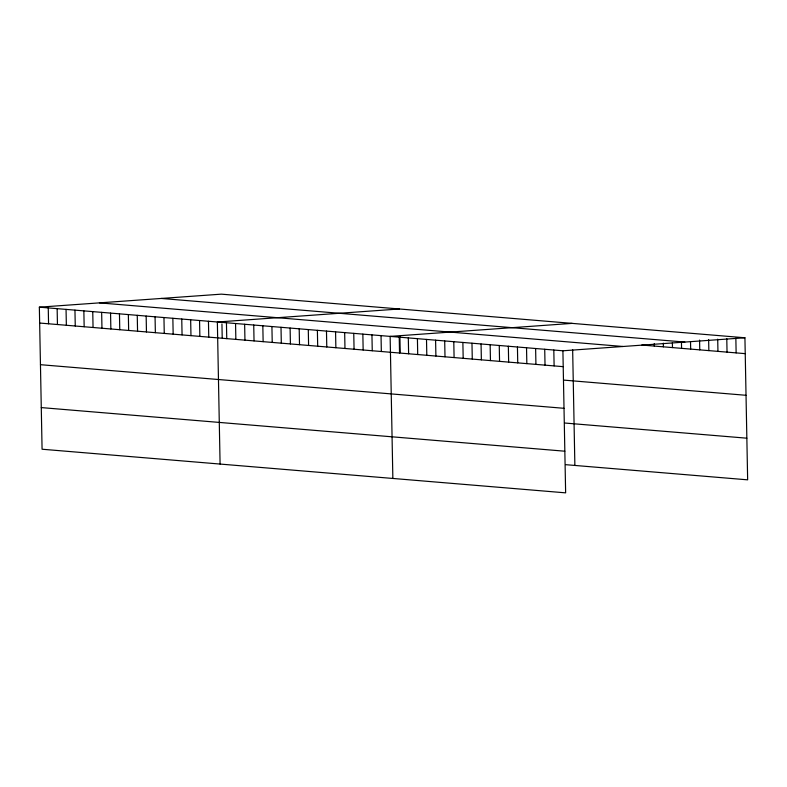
<?xml version="1.0" encoding="UTF-8"?>
<svg xmlns="http://www.w3.org/2000/svg" width="787" height="787" viewBox="0 0 787 787"><rect width="100%" height="100%" fill="white"/><g stroke="black" fill="none" stroke-linecap="round" stroke-linejoin="round"><path stroke-width="1.18" d="M39.35 307.166L562.902 350.786L565.637 492.849L42.075 449.229L39.35 307.166L221.363 294.151L744.925 337.771L747.65 479.834L565.784 464.684M399.373 308.986L217.36 322.001L220.085 464.064M572.149 323.378L390.136 336.393L392.861 478.457M562.902 350.786L744.925 337.771M161.305 298.45L684.857 342.07M641.789 345.031L745.23 353.648M99.418 302.877L622.97 346.487M39.655 323.044L563.207 366.663M564.161 380.141L746.027 395.29M40.452 364.686L564.004 408.305M564.987 423.042L746.853 438.192M41.278 407.587L564.83 451.207M735.855 338.233L736.13 352.891M726.785 338.695L727.04 352.133M717.714 339.158L717.951 351.376M708.644 339.62L708.851 350.618M699.574 340.092L699.761 349.861M690.524 341.774L690.671 349.103M681.453 342.237L681.572 348.346M672.383 342.699L672.482 347.588M663.313 343.162L663.392 346.831M654.243 343.624L654.292 346.073M572.651 349.664L574.874 465.442M553.812 350.028L554.117 365.906M544.722 349.271L545.027 365.148M535.622 348.513L535.927 364.391M526.533 347.756L526.837 363.633M517.433 346.998L517.738 362.876M508.343 346.241L508.648 362.118M499.253 345.483L499.558 361.361M490.153 344.726L490.458 360.603M481.064 343.968L481.369 359.846M471.974 343.211L472.279 359.088M462.874 342.453L463.179 358.331M453.784 341.696L454.089 357.573M444.694 340.938L444.999 356.816M435.595 340.181L435.9 356.058M426.505 339.423L426.81 355.301M417.415 338.666L417.72 354.543M408.315 337.908L408.62 353.786M399.904 336.423L400.219 352.615M399.225 337.151L399.53 353.029M381.036 335.636L381.341 351.514M371.946 334.878L372.251 350.756M362.856 334.121L363.151 349.999M353.757 333.363L354.061 349.241M344.667 332.606L344.972 348.484M335.567 331.848L335.872 347.726M326.477 331.091L326.782 346.969M317.387 330.333L317.692 346.211M308.288 329.576L308.593 345.454M299.198 328.818L299.503 344.696M290.108 328.061L290.413 343.939M281.008 327.303L281.313 343.181M271.918 326.546L272.223 342.424M262.828 325.788L263.133 341.666M253.729 325.031L254.034 340.909M244.639 324.274L244.944 340.151M235.549 323.516L235.854 339.394M226.449 322.759L226.754 338.636M221.944 323.91L222.209 337.79M208.457 321.253L208.762 337.131M199.554 320.516L199.859 336.393M190.661 319.778L190.966 335.656M181.758 319.03L182.063 334.908M172.855 318.292L173.16 334.17M163.952 317.545L164.257 333.422M155.059 316.807L155.364 332.685M146.156 316.069L146.461 331.947M137.253 315.321L137.558 331.199M128.35 314.584L128.655 330.461M119.457 313.846L119.762 329.723M110.554 313.098L110.859 328.976M101.651 312.36L101.956 328.238M92.748 311.613L93.053 327.49M83.855 310.875L84.16 326.753M74.952 310.137L75.257 326.015M66.049 309.389L66.354 325.267M57.146 308.652L57.451 324.529M48.253 307.914L48.558 323.791"/></g></svg>
